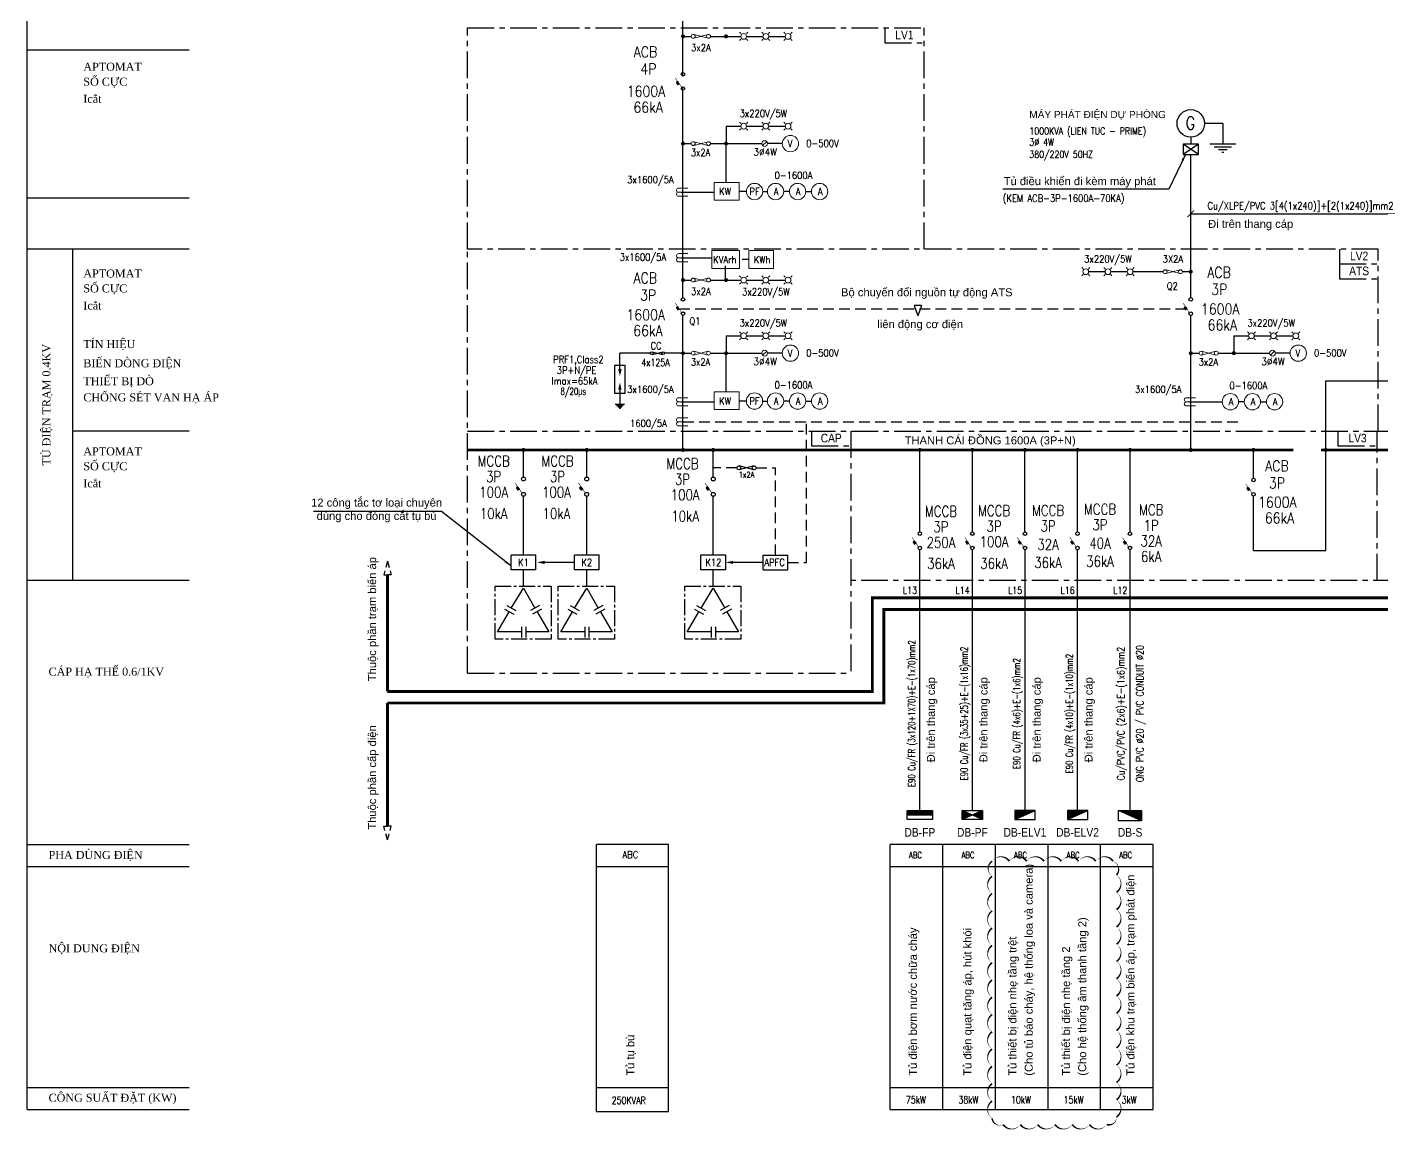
# Model space of a CAD drawing. Extents: x 277663 to 646367, y 171999 to 364848.
# Drawn here: x 436417 to 487217, y 298420 to 339773 of the extents above; entities that cross this region are included whole.
import ezdxf
from ezdxf.enums import TextEntityAlignment as Align

# ---------------------------------------------------------------- set-up
doc = ezdxf.new("R2010")
doc.units = 0
doc.header["$LTSCALE"] = 800
doc.header["$MEASUREMENT"] = 0
for name, pattern in [('CENTER', [2, 1.25, -0.25, 0.25, -0.25]), ('CENTER2', [1.125, 0.75, -0.125, 0.125, -0.125]), ('DASHED', [0.75, 0.5, -0.25]), ('DASHED2', [0.375, 0.25, -0.125]), ('HIDDEN', [2.3, 1.5, -0.8])]:
    doc.linetypes.add(name, pattern=pattern)
doc.layers.get('Defpoints').update_dxf_attribs({"color": 1})
for name, color, linetype, lineweight in [('0-----Control', 3, 'Continuous', 18), ('0----day', 4, 'Continuous', 25), ('0---TBD', 2, 'Continuous', 30), ('Escutcheondoor', 2, 'CENTER', 15)]:
    doc.layers.add(name, color=color, linetype=linetype, lineweight=lineweight)
for name, color, linetype in [('0-----Dia-Line', 4, 'Continuous'), ('0-----Dia-Text', 3, 'Continuous'), ('0-----E-equip', 2, 'Continuous'), ('0-----E-LINE', 4, 'Continuous'), ('0-----E-text', 3, 'Continuous'), ('0-----Textdien', 3, 'Continuous'), ('E-DB', 2, 'Continuous'), ('NETTHAY', 7, 'Continuous'), ('TBD', 2, 'Continuous')]:
    doc.layers.add(name, color=color, linetype=linetype)
doc.styles.add('ROMANC1', font='ROMANC1.shx')
doc.styles.add('ROMANS1', font='ROMANS1.shx', dxfattribs={"width": 0.7})
doc.styles.get("Standard").update_dxf_attribs({"font": 'arial_0.ttf'})
doc.styles.add('TEXT1', font='VHARIAL.TTF', dxfattribs={"width": 0.85, "height": 200})
doc.styles.add('VNARIAL', font='VHTIME.TTF')
doc.styles.add('VNROMANS', font='vncc-sim.shx', dxfattribs={"width": 0.6, "bigfont": 'vns.shx'})
doc.dimstyles.new('D2', dxfattribs={"dimtxt": 250, "dimasz": 120, "dimexe": 100, "dimexo": 0, "dimgap": 100, "dimtad": 1, "dimdec": 0, "dimzin": 0, "dimdsep": 46, "dimtxsty": 'VNROMANS', "dimsah": 1, "dimcen": 0.09, "dimdle": 180, "dimclrd": 1, "dimclre": 1, "dimclrt": 7, "dimadec": 0, "dimazin": 0, "dimtfac": 1, "dimtdec": 0, "dimtix": 1, "dimtmove": 2, "dimatfit": 3, "dimfxl": 1, "dimtolj": 1, "dimtzin": 0, "dimarcsym": 0})

# ---------------------------------------------------------------- blocks, each defined once
blk = doc.blocks.new('*X3')
at = {"color": 0}
for p, q in [((153.2, 352.1), (154.9, 353.8)), ((153.3, 352), (155, 353.7)), ((153.4, 351.9), (155.1, 353.6)), ((153.5, 351.8), (155.2, 353.6)), ((153.6, 352.6), (154.8, 353.9)), ((153.6, 351.8), (155.3, 353.5)), ((153.7, 351.7), (155.4, 353.4)), ((153.8, 351.6), (155.6, 353.4)), ((153.9, 351.6), (155.7, 353.3)), ((154, 353.2), (154.7, 353.9)), ((154, 351.5), (155.8, 353.2)), ((154.1, 351.4), (155.8, 353.1)), ((154.2, 351.3), (155.5, 352.6)), ((154.3, 353.7), (154.6, 354)), ((154.3, 351.3), (155.1, 352)), ((154.4, 351.2), (154.8, 351.5))]:
    blk.add_line(p, q, dxfattribs=at)
blk = doc.blocks.new('N')
at = {"layer": '0---TBD'}
for p, q in [((413, -290), (468, -370)), ((468, -370), (589, -288)), ((531, -211), (586, -291))]:
    blk.add_line(p, q, dxfattribs=at)
at = {"layer": '0---TBD', "const_width": 29.4}
blk.add_lwpolyline([(210, -430), (743, -72)], dxfattribs=at)
at = {"layer": '0---TBD'}
for centre in [(0, 0), (800, 0)]:
    blk.add_circle(centre, 100, dxfattribs=at)
at = {"layer": '0---TBD', "xscale": 58.7430489610308, "yscale": 58.7430489610308, "zscale": 58.7430489610308, "rotation": 337.8096984042047}
blk.add_blockref('*X3', (-15728, -16042), dxfattribs=at)
blk = doc.blocks.new('W')
for p, q in [((-8.75, 0.97), (-1.25, -0.97)), ((-8.75, -0.97), (-1.25, 0.97))]:
    blk.add_line(p, q)
for centre in [(-9, 0), (-1, 0)]:
    blk.add_circle(centre, 1)
blk = doc.blocks.new('26')
at = {"layer": '0----day'}
blk.add_lwpolyline([(233, 0, 0, 100, 0), (0, 0, 100, 100, 0)], format="xyseb", dxfattribs=at)
blk = doc.blocks.new('di21')
at = {"layer": 'TBD'}
for p, q in [((-281, 73), (281, -73)), ((-281, -73), (281, 73))]:
    blk.add_line(p, q, dxfattribs=at)
for centre in [(-300, 0), (300, 0)]:
    blk.add_circle(centre, 75, dxfattribs=at)
blk = doc.blocks.new('DI28')
at = {"layer": 'TBD'}
for p, q in [((0, 0), (0, -575)), ((-176.875, -650), (176.875, -650)), ((-103.75, -725), (103.75, -725)), ((-30.625, -800), (30.625, -800))]:
    blk.add_line(p, q, dxfattribs=at)
at = {"layer": 'TBD', "color": 4}
blk.add_line((-250, -575), (250, -575), dxfattribs=at)
blk = doc.blocks.new('*X7')
at = {"color": 0}
for p, q in [((30675, 38842), (30681, 38848)), ((30675, 38816), (30699, 38840)), ((30675, 38789), (30717, 38831)), ((30675, 38763), (30736, 38823)), ((30675, 38736), (30754, 38815)), ((30675, 38710), (30773, 38807)), ((30675, 38683), (30791, 38799)), ((30675, 38656), (30810, 38791)), ((30675, 38630), (30828, 38783)), ((30675, 38603), (30847, 38775)), ((30675, 38577), (30865, 38767)), ((30675, 38550), (30883, 38759)), ((30675, 38524), (30902, 38751)), ((30678, 38500), (30920, 38743)), ((30704, 38500), (30939, 38735)), ((30731, 38500), (30957, 38727)), ((30757, 38500), (30976, 38718)), ((30784, 38500), (30994, 38710)), ((30810, 38500), (31013, 38702)), ((30837, 38500), (31031, 38694)), ((30863, 38500), (31049, 38686)), ((30890, 38500), (31068, 38678)), ((30916, 38500), (31086, 38670)), ((30943, 38500), (31105, 38662)), ((30969, 38500), (31123, 38654)), ((30996, 38500), (31142, 38646)), ((31022, 38500), (31160, 38638)), ((31049, 38500), (31179, 38630)), ((31075, 38500), (31197, 38622)), ((31102, 38500), (31215, 38614)), ((31128, 38500), (31234, 38605)), ((31155, 38500), (31252, 38597)), ((31181, 38500), (31271, 38589)), ((31208, 38500), (31289, 38581)), ((31234, 38500), (31308, 38573)), ((31261, 38500), (31326, 38565)), ((31288, 38500), (31345, 38557)), ((31314, 38500), (31363, 38549)), ((31341, 38500), (31381, 38541)), ((31367, 38500), (31400, 38533)), ((31394, 38500), (31418, 38525)), ((31420, 38500), (31437, 38517)), ((31447, 38500), (31455, 38509)), ((31473, 38500), (31474, 38501))]:
    blk.add_line(p, q, dxfattribs=at)
blk = doc.blocks.new('p2')
at = {"layer": 'TBD'}
for p, q in [((-400, 350), (400, 350)), ((-400, 350), (400, 0)), ((-400, 0), (-400, 350)), ((400, 0), (-400, 0)), ((400, 350), (400, 0))]:
    blk.add_line(p, q, dxfattribs=at)
blk.add_blockref('*X7', (-31075, -38500), dxfattribs=at)
blk = doc.blocks.new('p1')
at = {"layer": 'TBD'}
h = blk.add_hatch(dxfattribs=at)
h.set_pattern_fill('ANSI31', color=256, scale=150, style=0)
h.set_pattern_definition([(45, (-33575, -55100), (-13.258252, 13.258252), [])])
h.paths.add_polyline_path([(500, 0), (500, 175), (-500, 175), (-500, 0)])
for p, q in [((-500, 350), (500, 350)), ((-500, 0), (-500, 350)), ((-500, 175), (500, 175)), ((500, 0), (-500, 0)), ((500, 350), (500, 0))]:
    blk.add_line(p, q, dxfattribs=at)
blk = doc.blocks.new('*X10')
at = {"color": 0}
for p, q in [((32025, 38840), (32032, 38847)), ((32025, 38813), (32051, 38839)), ((32025, 38787), (32069, 38831)), ((32025, 38760), (32087, 38823)), ((32025, 38734), (32106, 38815)), ((32025, 38707), (32124, 38807)), ((32025, 38681), (32143, 38798)), ((32025, 38654), (32161, 38790)), ((32025, 38628), (32180, 38782)), ((32025, 38601), (32198, 38774)), ((32025, 38575), (32217, 38766)), ((32025, 38548), (32235, 38758)), ((32025, 38522), (32253, 38750)), ((32034, 38504), (32272, 38742)), ((32081, 38524), (32290, 38734)), ((32128, 38545), (32309, 38726)), ((32175, 38566), (32327, 38718)), ((32222, 38586), (32346, 38710)), ((32270, 38607), (32364, 38702)), ((32317, 38628), (32383, 38694)), ((32364, 38648), (32401, 38685)), ((32411, 38669), (32420, 38677)), ((32438, 38669), (32458, 38689)), ((32456, 38661), (32505, 38710)), ((32475, 38653), (32552, 38731)), ((32493, 38645), (32600, 38751)), ((32512, 38637), (32647, 38772)), ((32530, 38629), (32694, 38793)), ((32549, 38621), (32741, 38813)), ((32567, 38613), (32788, 38834)), ((32586, 38605), (32825, 38844)), ((32604, 38597), (32825, 38818)), ((32622, 38589), (32825, 38791)), ((32641, 38581), (32825, 38765)), ((32659, 38572), (32825, 38738)), ((32678, 38564), (32825, 38712)), ((32696, 38556), (32825, 38685)), ((32715, 38548), (32825, 38659)), ((32733, 38540), (32825, 38632)), ((32752, 38532), (32825, 38606)), ((32770, 38524), (32825, 38579)), ((32788, 38516), (32825, 38553)), ((32807, 38508), (32825, 38526))]:
    blk.add_line(p, q, dxfattribs=at)
blk = doc.blocks.new('p3')
at = {"layer": 'TBD'}
for p, q in [((-400, 175), (400, 175)), ((-400, 175), (400, -175)), ((-400, -175), (400, 175)), ((-400, -175), (-400, 175)), ((400, 175), (400, -175)), ((400, -175), (-400, -175))]:
    blk.add_line(p, q, dxfattribs=at)
blk.add_blockref('*X10', (-32425, -38675), dxfattribs=at)

msp = doc.modelspace()

# ---------------------------------------------------------------- linework, layer by layer
at = {"color": 7, "linetype": 'CENTER'}
for p, q in [((452934, 339744), (470051, 339744)), ((452934, 331452), (452934, 339744)), ((470051, 331452), (470051, 339744)), ((487079, 331452), (452934, 331452)), ((452934, 315548), (452934, 331452)), ((487079, 324625), (487079, 331452)), ((452934, 324625), (511888, 324625)), ((467305, 324625), (467305, 315548)), ((487040, 319023), (487040, 324625)), ((511888, 319023), (467305, 319023)), ((452934, 315548), (467275, 315548))]:
    msp.add_line(p, q, dxfattribs=at)
at = {"color": 7, "linetype": 'DASHED2', "ltscale": 2}
for p, q in [((460866, 329212), (469722, 329212)), ((468074, 329212), (479846, 329212)), ((461011, 324968), (481985, 324968)), ((465646, 319700), (465646, 324968)), ((463032, 323246), (462152, 323246)), ((463751, 323246), (464479, 323246)), ((464479, 319973), (464479, 323246)), ((464946, 319700), (465646, 319700))]:
    msp.add_line(p, q, dxfattribs=at)
at = {"color": 7, "linetype": 'HIDDEN', "ltscale": 0.2}
for p, q in [((449931, 319741), (449791, 319229)), ((449931, 319741), (450071, 319229)), ((449791, 319229), (449931, 319229)), ((450071, 319229), (449931, 319229)), ((449931, 309295), (449791, 309808)), ((449791, 309808), (449931, 309808)), ((449931, 309295), (450071, 309808)), ((450071, 309808), (449931, 309808))]:
    msp.add_line(p, q, dxfattribs=at)
at = {"color": 7}
for p, q in [((460468, 309125), (457768, 309125)), ((457768, 299111), (457768, 309125)), ((460468, 299111), (460468, 309125)), ((478639, 309125), (468785, 309125)), ((457768, 308298), (460468, 308298)), ((468785, 308298), (478639, 308298)), ((457768, 300015), (460468, 300015)), ((468785, 300015), (478639, 300015)), ((457768, 299111), (460468, 299111)), ((468785, 299188), (478639, 299188))]:
    msp.add_line(p, q, dxfattribs=at)
at = {"color": 7, "linetype": 'CENTER'}
for points in [[(468578, 339744), (468578, 339185), (470051, 339185)], [(485627, 331452), (485627, 330893), (487079, 330893)], [(485627, 330893), (485627, 330335), (487100, 330335)], [(465833, 324625), (465833, 324066), (467305, 324066)], [(485568, 324625), (485568, 324066), (487040, 324066)]]:
    msp.add_lwpolyline(points, dxfattribs=at)
at = {"color": 7}
for points in [[(442496, 338912), (436417, 338912)], [(442496, 333353), (436417, 333353)], [(442496, 331452), (436417, 331452)], [(468785, 299188), (468785, 309125)], [(470756, 299188), (470756, 309125)], [(472727, 299188), (472727, 309125)], [(474698, 299188), (474698, 309125)], [(476668, 299188), (476668, 309125)], [(478639, 299188), (478639, 309125)]]:
    msp.add_lwpolyline(points, dxfattribs=at)
msp.add_lwpolyline([(458444, 326046), (458845, 326046), (458845, 327079), (458444, 327079)], close=True, dxfattribs=at)
for points in [[(458645, 326685, 0, 128, 0), (458645, 326947, 128, 128, 0)], [(458645, 326439, 0, 128, 0), (458645, 326178, 128, 128, 0)]]:
    msp.add_lwpolyline(points, format="xyseb", dxfattribs=at)
at = {"color": 7, "linetype": 'HIDDEN', "ltscale": 0.5, "const_width": 108}
for points in [[(449931, 314860), (449931, 319229)], [(449931, 314860), (468108, 314860), (468108, 318368), (513344, 318368)], [(449931, 314428), (468540, 314428), (468540, 317936), (513344, 317936)], [(449931, 314428), (449931, 309808)]]:
    msp.add_lwpolyline(points, dxfattribs=at)
at = {"color": 7, "linetype": 'CENTER2'}
for points in [[(453963, 318814), (456066, 318814), (456066, 316820), (453963, 316820)], [(456335, 318814), (458438, 318814), (458438, 316820), (456335, 316820)], [(461079, 318814), (463182, 318814), (463182, 316820), (461079, 316820)]]:
    msp.add_lwpolyline(points, close=True, dxfattribs=at)
at = {"layer": '0-----Control', "color": 7}
for p, q in [((463133, 339578), (463184, 339528)), ((463438, 339578), (463388, 339528)), ((463965, 339578), (464016, 339528)), ((464270, 339578), (464219, 339528)), ((464797, 339578), (464847, 339528)), ((465102, 339578), (465051, 339528)), ((463184, 339324), (463133, 339273)), ((463388, 339324), (463438, 339273)), ((464016, 339324), (463965, 339273)), ((464219, 339324), (464270, 339273)), ((464847, 339324), (464797, 339273)), ((465051, 339324), (465102, 339273)), ((463133, 336211), (463184, 336160)), ((463184, 335956), (463133, 335906)), ((463438, 336211), (463387, 336160)), ((463387, 335956), (463438, 335906)), ((463965, 336211), (464016, 336160)), ((464016, 335956), (463965, 335906)), ((464270, 336211), (464219, 336160)), ((464219, 335956), (464270, 335906)), ((464796, 336211), (464847, 336160)), ((464847, 335956), (464796, 335906)), ((465101, 336211), (465051, 336160)), ((465051, 335956), (465101, 335906)), ((464150, 335481), (463997, 335329)), ((460831, 333584), (461191, 333584)), ((461191, 333736), (460851, 333736)), ((461191, 333431), (460851, 333431)), ((461190, 331278), (460850, 331278)), ((460831, 331126), (461190, 331126)), ((461190, 330973), (460850, 330973)), ((475960, 330754), (476011, 330703)), ((476265, 330754), (476214, 330703)), ((476791, 330754), (476842, 330703)), ((477096, 330754), (477046, 330703)), ((477623, 330754), (477674, 330703)), ((477928, 330754), (477877, 330703)), ((463133, 330440), (463184, 330390)), ((463438, 330440), (463387, 330390)), ((463965, 330440), (464016, 330390)), ((464270, 330440), (464219, 330390)), ((464796, 330440), (464847, 330390)), ((465101, 330440), (465050, 330390)), ((476011, 330500), (475960, 330449)), ((476214, 330500), (476265, 330449)), ((476842, 330500), (476791, 330449)), ((477046, 330500), (477096, 330449)), ((477674, 330500), (477623, 330449)), ((477877, 330500), (477928, 330449)), ((463184, 330186), (463133, 330135)), ((463387, 330186), (463438, 330135)), ((464016, 330186), (463965, 330135)), ((464219, 330186), (464270, 330135)), ((464847, 330186), (464796, 330135)), ((465050, 330186), (465101, 330135)), ((463133, 328352), (463184, 328301)), ((463438, 328352), (463387, 328301)), ((463964, 328352), (464015, 328301)), ((464269, 328352), (464219, 328301)), ((464796, 328352), (464847, 328301)), ((465101, 328352), (465050, 328301)), ((482173, 328352), (482224, 328301)), ((482478, 328352), (482427, 328301)), ((483004, 328352), (483055, 328301)), ((483309, 328352), (483258, 328301)), ((483836, 328352), (483887, 328301)), ((484141, 328352), (484090, 328301)), ((463184, 328097), (463133, 328047)), ((463387, 328097), (463438, 328047)), ((464015, 328097), (463964, 328047)), ((464219, 328097), (464269, 328047)), ((464847, 328097), (464796, 328047)), ((465050, 328097), (465101, 328047)), ((482224, 328097), (482173, 328047)), ((482427, 328097), (482478, 328047)), ((483055, 328097), (483004, 328047)), ((483258, 328097), (483309, 328047)), ((483887, 328097), (483836, 328047)), ((484090, 328097), (484141, 328047)), ((464149, 327622), (463997, 327470)), ((483189, 327622), (483036, 327470)), ((460831, 325725), (461190, 325725)), ((461190, 325877), (460850, 325877)), ((479870, 325725), (480230, 325725)), ((480230, 325877), (479890, 325877)), ((461190, 325573), (460850, 325573)), ((461190, 325120), (460850, 325120)), ((480230, 325573), (479890, 325573)), ((460831, 324968), (461190, 324968)), ((461190, 324816), (460850, 324816))]:
    msp.add_line(p, q, dxfattribs=at)
at = {"layer": '0-----Control', "color": 7, "linetype": 'Continuous', "const_width": 35.9}
for points in [[(460993, 335405, 1), (461029, 335405, 1)], [(460993, 327546, 1), (461028, 327546, 1)]]:
    msp.add_lwpolyline(points, format="xyb", close=True, dxfattribs=at)
at = {"layer": '0-----Control', "color": 7}
for points in [[(462184, 333952), (462184, 333289), (463115, 333289), (463115, 333952)], [(463128, 331390), (463128, 330727), (462091, 330727), (462091, 331390)], [(464404, 331390), (464404, 330727), (463474, 330727), (463474, 331390)], [(462184, 326093), (462184, 325430), (463114, 325430), (463114, 326093)]]:
    msp.add_lwpolyline(points, close=True, dxfattribs=at)
for centre, radius in [((463286, 339426), 108), ((464117, 339426), 108), ((464949, 339426), 108), ((463286, 336058), 108), ((464117, 336058), 108), ((464949, 336058), 108), ((464073, 335405), 108), ((465041, 335405), 306), ((463693, 333608), 306), ((464481, 333608), 306), ((465308, 333608), 306), ((466135, 333608), 306), ((476112, 330601), 108), ((476944, 330601), 108), ((477776, 330601), 108), ((463286, 330288), 108), ((464117, 330288), 108), ((464949, 330288), 108), ((463285, 328199), 108), ((464117, 328199), 108), ((464948, 328199), 108), ((482325, 328199), 108), ((483157, 328199), 108), ((483988, 328199), 108), ((465041, 327546), 306), ((484081, 327546), 306), ((464073, 327546), 108), ((483113, 327546), 108), ((463692, 325749), 306), ((464480, 325749), 306), ((465307, 325749), 306), ((466134, 325749), 306), ((481537, 325725), 306), ((482364, 325725), 306), ((483191, 325725), 306)]:
    msp.add_circle(centre, radius, dxfattribs=at)
for centre, radius, start, end in [((460845, 333659), 76.7, 85.3461, 259.7663), ((460845, 333508), 76.9, 100.3628, 274.4864), ((460844, 331201), 76.7, 85.3461, 259.7663), ((460844, 331050), 76.9, 100.3628, 274.4864), ((460844, 325800), 76.7, 85.3461, 259.7663), ((460844, 325649), 76.9, 100.3628, 274.4864), ((479884, 325800), 76.7, 85.3461, 259.7663), ((479884, 325649), 76.9, 100.3628, 274.4864), ((460844, 325044), 76.7, 85.3461, 259.7663), ((460844, 324892), 76.9, 100.3628, 274.4864)]:
    msp.add_arc(centre, radius, start, end, dxfattribs=at)
at = {"layer": '0-----Dia-Line', "color": 7}
for p, q in [((461011, 337939), (461011, 341598)), ((461011, 329630), (461011, 337537)), ((480050, 329630), (480050, 334999)), ((461011, 323917), (461011, 328961)), ((480050, 323917), (480050, 328961)), ((469891, 320844), (469891, 323917)), ((471862, 320844), (471862, 323917)), ((473833, 320844), (473833, 323917)), ((475804, 320844), (475804, 323917)), ((477774, 320844), (477774, 323917)), ((482402, 322855), (482402, 323917)), ((485111, 320148), (485111, 323917)), ((482402, 320148), (482402, 322186)), ((469893, 319023), (469893, 320174)), ((471864, 319023), (471864, 320174)), ((473835, 319023), (473835, 320174)), ((475805, 319023), (475805, 320174)), ((477776, 319023), (477776, 320174)), ((482402, 320148), (485111, 320148)), ((469893, 310393), (469893, 319023)), ((471864, 310393), (471864, 319023)), ((473835, 310393), (473835, 319023)), ((475805, 310393), (475805, 319023)), ((477776, 310393), (477776, 319023))]:
    msp.add_line(p, q, dxfattribs=at)
at = {"layer": '0-----Dia-Line', "color": 7, "linetype": 'HIDDEN', "ltscale": 5}
for p, q in [((460974, 339426), (461323, 339426)), ((462042, 339426), (463178, 339426)), ((463394, 339426), (464010, 339426)), ((464225, 339426), (464841, 339426)), ((462626, 336058), (463178, 336058)), ((462626, 336058), (462626, 335405)), ((463394, 336058), (464010, 336058)), ((464225, 336058), (464841, 336058)), ((460974, 335405), (461323, 335405)), ((462042, 335405), (463965, 335405)), ((462626, 333952), (462626, 335405)), ((464735, 335405), (464181, 335405)), ((460944, 333584), (462191, 333584)), ((463386, 333608), (463115, 333608)), ((463999, 333608), (464175, 333608)), ((465002, 333608), (464787, 333608)), ((465614, 333608), (465829, 333608)), ((460974, 330288), (461323, 330288)), ((462042, 330288), (463178, 330288)), ((463394, 330288), (464009, 330288)), ((464225, 330288), (464841, 330288)), ((476836, 330601), (476220, 330601)), ((477668, 330601), (477052, 330601)), ((479020, 330601), (477883, 330601)), ((480088, 330601), (479738, 330601)), ((462626, 328199), (463177, 328199)), ((462626, 328199), (462626, 327546)), ((463393, 328199), (464009, 328199)), ((464225, 328199), (464841, 328199)), ((481665, 328199), (482217, 328199)), ((481665, 328199), (481665, 327546)), ((482433, 328199), (483049, 328199)), ((483265, 328199), (483880, 328199)), ((459784, 327546), (458645, 327546)), ((458645, 326947), (458645, 327546)), ((461011, 327546), (460323, 327546)), ((460973, 327546), (461322, 327546)), ((462041, 327546), (463965, 327546)), ((462626, 326093), (462626, 327546)), ((464735, 327546), (464181, 327546)), ((480013, 327546), (480362, 327546)), ((481081, 327546), (483005, 327546)), ((483775, 327546), (483221, 327546)), ((460944, 325725), (462191, 325725)), ((463386, 325749), (463114, 325749)), ((463998, 325749), (464174, 325749)), ((465001, 325749), (464786, 325749)), ((465613, 325749), (465828, 325749)), ((479984, 325725), (481230, 325725)), ((482057, 325725), (481843, 325725)), ((482670, 325725), (482884, 325725)), ((456937, 319700), (455818, 319700)), ((464011, 319700), (462892, 319700))]:
    msp.add_line(p, q, dxfattribs=at)
at = {"layer": '0-----Dia-Line', "color": 7, "const_width": 74.4}
for points in [[(460974, 339426, -1), (461048, 339426, -1)], [(462589, 339426, -1), (462663, 339426, -1)], [(460974, 335405, -1), (461048, 335405, -1)], [(462589, 335405, -1), (462663, 335405, -1)], [(460974, 330288, -1), (461048, 330288, -1)], [(462588, 330288, -1), (462663, 330288, -1)], [(480088, 330601, 1), (480013, 330601, 1)], [(460973, 327546, -1), (461048, 327546, -1)], [(462588, 327546, -1), (462663, 327546, -1)], [(480013, 327546, -1), (480088, 327546, -1)], [(481628, 327546, -1), (481703, 327546, -1)]]:
    msp.add_lwpolyline(points, format="xyb", close=True, dxfattribs=at)
at = {"layer": '0-----Dia-Line', "color": 7}
msp.add_lwpolyline([(485113, 323917), (485113, 326510), (516580, 326504), (516580, 318785), (519970, 318785)], dxfattribs=at)
at = {"layer": '0-----Dia-Line', "color": 7, "const_width": 108}
for points in [[(483891, 323917), (452934, 323917)], [(510690, 323917), (484937, 323917)]]:
    msp.add_lwpolyline(points, dxfattribs=at)
at = {"layer": '0-----E-equip', "color": 7}
for p, q in [((480761, 335391), (481743, 335391)), ((480925, 335288), (481580, 335288)), ((481089, 335185), (481416, 335185)), ((481220, 335082), (481285, 335082)), ((469954, 329336), (469678, 329336)), ((469678, 329336), (469816, 328947)), ((469954, 329336), (469816, 328947)), ((455499, 319973), (454565, 319973)), ((454565, 319427), (454565, 319973)), ((455499, 319427), (455499, 319973)), ((457871, 319973), (456937, 319973)), ((456937, 319427), (456937, 319973)), ((457871, 319427), (457871, 319973)), ((462615, 319973), (461681, 319973)), ((461681, 319427), (461681, 319973)), ((462615, 319427), (462615, 319973)), ((464011, 319973), (464946, 319973)), ((464011, 319427), (464011, 319973)), ((464946, 319427), (464946, 319973)), ((455499, 319427), (454565, 319427)), ((457871, 319427), (456937, 319427)), ((462615, 319427), (461681, 319427)), ((464011, 319427), (464946, 319427)), ((454404, 318087), (454742, 317892)), ((455629, 318087), (455291, 317892)), ((456776, 318087), (457114, 317892)), ((458001, 318087), (457663, 317892)), ((461520, 318087), (461858, 317892)), ((462745, 318087), (462407, 317892)), ((454323, 317948), (454662, 317753)), ((455710, 317948), (455372, 317753)), ((456695, 317948), (457033, 317753)), ((458082, 317948), (457744, 317753)), ((461439, 317948), (461777, 317753)), ((462825, 317948), (462487, 317753)), ((454953, 317279), (454953, 316888)), ((455114, 317279), (455114, 316888)), ((457325, 317279), (457325, 316888)), ((457486, 317279), (457486, 316888)), ((462069, 317279), (462069, 316888)), ((462230, 317279), (462230, 316888))]:
    msp.add_line(p, q, dxfattribs=at)
for points in [[(454574, 317989), (455029, 318734), (455460, 317989)], [(456946, 317989), (457401, 318734), (457831, 317989)], [(461689, 317989), (462145, 318734), (462575, 317989)], [(454953, 317091), (454055, 317091), (454493, 317850)], [(455540, 317850), (455978, 317091), (455114, 317091)], [(457325, 317091), (456427, 317091), (456865, 317850)], [(457912, 317850), (458350, 317091), (457486, 317091)], [(462069, 317091), (461171, 317091), (461609, 317850)], [(462656, 317850), (463094, 317091), (462230, 317091)]]:
    msp.add_lwpolyline(points, dxfattribs=at)
msp.add_circle((480050, 336162), 516, dxfattribs=at)
at = {"layer": '0-----E-LINE', "color": 7}
for p, q in [((481252, 336162), (480567, 336162)), ((481252, 336162), (481252, 335391)), ((480050, 335645), (480050, 335377)), ((458645, 326178), (458645, 326046)), ((455028, 322900), (455028, 323917)), ((457400, 322900), (457400, 323917)), ((462144, 322900), (462144, 323917)), ((455032, 319973), (455032, 322181)), ((457404, 319973), (457404, 322181)), ((462148, 319973), (462148, 322181)), ((455032, 318814), (455032, 319427)), ((457404, 318814), (457404, 319427)), ((462148, 318814), (462148, 319427))]:
    msp.add_line(p, q, dxfattribs=at)
at = {"layer": '0-----E-LINE', "color": 7, "linetype": 'Continuous'}
msp.add_line((458645, 326940), (458645, 327546), dxfattribs=at)
at = {"layer": '0-----E-LINE', "color": 7}
for points, const_width in [([(454992, 323917, -1), (455067, 323917, -1)], 74.4), ([(457364, 323917, -1), (457439, 323917, -1)], 74.4), ([(460973, 323917, -1), (461048, 323917, -1)], 74.4), ([(462108, 323917, -1), (462182, 323917, -1)], 74.4), ([(469855, 323917, -1), (469930, 323917, -1)], 74.4), ([(471826, 323917, -1), (471901, 323917, -1)], 74.4), ([(473797, 323917, -1), (473872, 323917, -1)], 74.4), ([(475768, 323917, -1), (475842, 323917, -1)], 74.4), ([(477741, 323917, -1), (477815, 323917, -1)], 74.4), ([(480013, 323917, -1), (480088, 323917, -1)], 74.4), ([(482366, 323917, -1), (482441, 323917, -1)], 74.4), ([(485075, 323917, -1), (485149, 323917, -1)], 74.4), ([(462124, 323247, 1), (462164, 323247, 1)], 39.9)]:
    msp.add_lwpolyline(points, format="xyb", close=True, dxfattribs=dict(at, const_width=const_width))
at = {"layer": '0-----Textdien', "color": 7}
for p, q in [((436417, 299188), (436417, 364848)), ((438114, 331452), (438114, 319023)), ((442496, 319023), (436417, 319023)), ((436417, 309125), (442496, 309125)), ((436417, 308298), (442496, 308298)), ((436417, 300015), (442496, 300015)), ((436417, 299188), (442496, 299188))]:
    msp.add_line(p, q, dxfattribs=at)
msp.add_lwpolyline([(442496, 324625), (438114, 324625)], dxfattribs=at)
at = {"layer": 'Defpoints', "color": 7}
msp.add_lwpolyline([(472601, 308495, 0, 64.8, -0.520567), (473249, 308495, 0, 64.8, -0.520567), (473897, 308495, 0, 64.8, -0.520567), (474545, 308495, 0, 64.8, -0.520567), (475193, 308495, 0, 64.8, -0.520567), (475841, 308495, 0, 64.8, -0.520567), (476489, 308495, 0, 64.8, -0.520567), (477137, 308495, 0, 64.8, -0.520567), (477266, 307976, 0, 64.8, -0.520567), (477266, 307328, 0, 64.8, -0.520567), (477266, 306680, 0, 64.8, -0.520567), (477266, 306032, 0, 64.8, -0.520567), (477266, 305384, 0, 64.8, -0.520567), (477266, 304736, 0, 64.8, -0.520567), (477266, 304088, 0, 64.8, -0.520567), (477266, 303440, 0, 64.8, -0.520567), (477266, 302792, 0, 64.8, -0.520567), (477266, 302144, 0, 64.8, -0.520567), (477266, 301496, 0, 64.8, -0.520567), (477266, 300848, 0, 64.8, -0.520567), (477266, 300200, 0, 64.8, -0.520567), (477266, 299552, 0, 64.8, -0.520567), (477266, 298904, 0, 64.8, -0.520567), (476902, 298621, 0, 64.8, -0.520567), (476254, 298621, 0, 64.8, -0.520567), (475606, 298621, 0, 64.8, -0.520567), (474958, 298621, 0, 64.8, -0.520567), (474310, 298621, 0, 64.8, -0.520567), (473662, 298621, 0, 64.8, -0.520567), (473014, 298621, 0, 64.8, -0.520567), (472601, 298856, 0, 64.8, -0.520567), (472601, 299504, 0, 64.8, -0.520567), (472601, 300152, 0, 64.8, -0.520567), (472601, 300800, 0, 64.8, -0.520567), (472601, 301448, 0, 64.8, -0.520567), (472601, 302096, 0, 64.8, -0.520567), (472601, 302744, 0, 64.8, -0.520567), (472601, 303392, 0, 64.8, -0.520567), (472601, 304040, 0, 64.8, -0.520567), (472601, 304688, 0, 64.8, -0.520567), (472601, 305336, 0, 64.8, -0.520567), (472601, 305984, 0, 64.8, -0.520567), (472601, 306632, 0, 64.8, -0.520567), (472601, 307280, 0, 64.8, -0.520567), (472601, 307928, 0, 64.8, -0.520567)], format="xyseb", close=True, dxfattribs=at)
at = {"layer": 'NETTHAY', "color": 7, "linetype": 'Continuous', "ltscale": 0.2}
for p, q in [((460944, 331126), (462091, 331126)), ((462610, 330288), (462610, 330817))]:
    msp.add_line(p, q, dxfattribs=at)
at = {"layer": 'NETTHAY', "color": 7, "linetype": 'HIDDEN', "ltscale": 0.2}
msp.add_line((463474, 331058), (463128, 331058), dxfattribs=at)
at = {"layer": 'TBD', "color": 7}
for p, q in [((480338, 335377), (479763, 334999)), ((480338, 335377), (479763, 335377)), ((480338, 334999), (479763, 335377)), ((479763, 335377), (479763, 334999)), ((480338, 334999), (480338, 335377)), ((479763, 334999), (480338, 334999))]:
    msp.add_line(p, q, dxfattribs=at)

# ---------------------------------------------------------------- block references
at = {"layer": '0-----Control', "color": 7, "yscale": 71.88851249992149, "zscale": 71.88851249999776, "rotation": 180}
for p, xscale in [((462042, 339426), -71.88851249939762), ((462042, 335405), -71.88851249939762), ((462042, 330288), -71.88851249939762), ((479020, 330601), 71.88851249939762), ((462041, 327546), -71.88851249939762), ((481081, 327546), -71.88851249939762)]:
    msp.add_blockref('W', p, dxfattribs=dict(at, xscale=xscale))
at = {"layer": '0-----Control', "color": 7, "linetype": 'HIDDEN', "ltscale": 5, "xscale": -1.190699999802746, "yscale": 1.19070000006468, "zscale": 1.190699999999999}
for p in [(455818, 319700), (462892, 319700)]:
    msp.add_blockref('26', p, dxfattribs=at)
at = {"layer": '0-----E-equip', "color": 7}
for name, p, xscale, yscale, zscale, rotation in [('N', (461011, 338006), 0.669437999924412, 0.669437999924412, 0.669438000002643, 270), ('N', (461011, 329563), 0.669437999924412, 0.669437999924412, 0.669438000002643, 270), ('N', (480050, 329563), 0.669437999924412, 0.669437999924412, 0.669438000002643, 270), ('W', (463032, 323246), 71.88851249939762, 71.88851249992149, 71.88851249999776, 180), ('N', (455030, 322828), 0.7188851249520667, 0.7188851249520667, 0.7188851250000873, 270), ('N', (457402, 322828), 0.7188851249520667, 0.7188851249520667, 0.7188851250000873, 270), ('N', (462146, 322828), 0.7188851249520667, 0.7188851249520667, 0.7188851250000873, 270), ('N', (482402, 322788), 0.669437999924412, 0.669437999924412, 0.669438000002643, 270), ('N', (469890, 320777), 0.669437999924412, 0.669437999924412, 0.669438000002643, 270), ('N', (471861, 320777), 0.669437999924412, 0.669437999924412, 0.669438000002643, 270), ('N', (473832, 320777), 0.669437999924412, 0.669437999924412, 0.669438000002643, 270), ('N', (475803, 320777), 0.669437999924412, 0.669437999924412, 0.669438000002643, 270), ('N', (477774, 320777), 0.669437999924412, 0.669437999924412, 0.669438000002643, 270), ('p1', (469893, 310393), 0.9503999990411103, 0.9503999999142252, 0.9504000000000001, 180), ('p2', (473834, 310393), -0.9504000000888482, 0.9504000000015367, 0.9504000000000001, 180), ('p2', (475805, 310393), -0.9504000000888482, 0.9504000000015367, 0.9504000000000001, 180), ('p2', (477776, 310393), 1.07999999995809, 1.080000000045402, 1.08, 180)]:
    msp.add_blockref(name, p, dxfattribs=dict(at, xscale=xscale, yscale=yscale, zscale=zscale, rotation=rotation))
for name, p, xscale, yscale, zscale in [('di21', (460053, 327546), 0.7185024000937119, 0.7185024000937119, 0.7185024), ('DI28', (458645, 326046), 0.7106641922146082, 0.7106641919526737, 0.710664192)]:
    msp.add_blockref(name, p, dxfattribs=dict(at, xscale=xscale, yscale=yscale, zscale=zscale))
at = {"layer": 'E-DB', "color": 7, "linetype": 'ByBlock', "xscale": 0.9504000000888482, "yscale": 0.9504000000015367, "zscale": 0.9504000000000001, "rotation": 180}
msp.add_blockref('p3', (471864, 310226), dxfattribs=at)

# ---------------------------------------------------------------- texts
at = {"color": 7, "char_height": 300, "attachment_point": 4}
for s, insert in [('{\\fTimes New Roman|b0|i0|c0|p18;\\C256;APTOMAT}', (438526, 338284)), ('{\\fTimes New Roman|b0|i0|c0|p18;\\C256;SỐ CỰC}', (438526, 337688)), ('{\\fTimes New Roman|b0|i0|c0|p18;\\C256;Icắt}', (438526, 337082)), ('{\\fTimes New Roman|b0|i0|c0|p18;\\C256;APTOMAT}', (438526, 330532)), ('{\\fTimes New Roman|b0|i0|c0|p18;\\C256;SỐ CỰC}', (438526, 329936)), ('{\\fTimes New Roman|b0|i0|c0|p18;\\C256;Icắt}', (438526, 329330)), ('{\\fTimes New Roman|b0|i0|c0|p18;\\C256;TÍN HIỆU}', (438526, 327848)), ('{\\fTimes New Roman|b0|i0|c0|p18;\\C256;BIẾN DÒNG ĐIỆN}', (438526, 327130)), ('{\\fTimes New Roman|b0|i0|c0|p18;\\C256;THIẾT BỊ DÒ}', (438526, 326457)), ('{\\fTimes New Roman|b0|i0|c0|p18;\\C256;CHỐNG SÉT VAN HẠ ÁP}', (438526, 325851)), ('{\\fTimes New Roman|b0|i0|c0|p18;\\C256;APTOMAT}', (438526, 323863)), ('{\\fTimes New Roman|b0|i0|c0|p18;\\C256;SỐ CỰC}', (438526, 323267)), ('{\\fTimes New Roman|b0|i0|c0|p18;\\C256;Icắt}', (438526, 322661)), ('{\\fTimes New Roman|b0|i0|c0|p18;\\C256;CÁP HẠ THẾ 0.6/1KV}', (437223, 315565)), ('{\\fTimes New Roman|b0|i0|c0|p18;\\C256;PHA DÙNG ĐIỆN}', (437223, 308690)), ('{\\fTimes New Roman|b0|i0|c0|p18;\\C256;NỘI DUNG ĐIỆN}', (437223, 305191)), ('{\\fTimes New Roman|b0|i0|c0|p18;\\C256;CÔNG SUẤT ĐẶT (KW)}', (437223, 299578))]:
    msp.add_mtext_dynamic_manual_height_columns(s, width=1976.26, gutter_width=1, heights=[0], dxfattribs=dict(at, insert=insert)).dxf.set("width", 7777.88)
at = {"color": 7, "insert": (437180, 323335), "char_height": 300, "attachment_point": 4, "rotation": 90}
msp.add_mtext_dynamic_manual_height_columns('{\\fTimes New Roman|b0|i0|c0|p18;\\C256;TỦ ĐIỆN TRẠM 0.4KV}', width=1976.26, gutter_width=1, heights=[0], dxfattribs=at).dxf.set("width", 7777.88)
at = {"layer": '0-----Dia-Text', "color": 7, "linetype": 'DASHED', "style": 'ROMANS1', "width": 0.8}
for s, p in [('1000KVA (LIEN TUC - PRIME)', (473997, 335741)), ('3%%C 4W', (473997, 335326)), ('380/220V 50HZ', (473997, 334867)), ('250KVAR', (458338, 299391))]:
    msp.add_text(s, height=270, dxfattribs=at).set_placement(p)
for s, p in [('MCCB', (453912, 323297)), ('MCCB', (456305, 323297)), ('MCCB', (460992, 323198)), ('3P', (453912, 322713)), ('3P', (456305, 322713)), ('3P', (460992, 322615)), ('100A', (453912, 322130)), ('100A', (456266, 322130)), ('100A', (461092, 322031)), ('10kA', (453912, 321328)), ('10kA', (456266, 321328)), ('10kA', (461092, 321229)), ('MCCB', (470684, 321411)), ('MCCB', (472676, 321437)), ('MCCB', (474701, 321445)), ('MCCB', (476647, 321492)), ('MCB', (478567, 321469)), ('3P', (470684, 320828)), ('3P', (472676, 320854)), ('3P', (474701, 320862)), ('3P', (476647, 320909)), ('1P', (478567, 320885)), ('250A', (470684, 320245)), ('100A', (472676, 320271)), ('32A', (474701, 320168)), ('40A', (476647, 320215)), ('32A', (478567, 320302)), ('6kA', (478567, 319719)), ('36kA', (470684, 319456)), ('36kA', (472676, 319460)), ('36kA', (474701, 319491)), ('36kA', (476647, 319537))]:
    msp.add_text(s, height=405, dxfattribs=at).set_placement(p, align=Align.CENTER)
for s, p in [('L13', (469785, 318517)), ('L14', (471756, 318517)), ('L15', (473727, 318517)), ('L16', (475698, 318517)), ('L12', (477668, 318517))]:
    msp.add_text(s, height=270, dxfattribs=at).set_placement(p, align=Align.RIGHT)
at = {"layer": '0-----Dia-Text', "color": 7, "style": 'ROMANS1'}
for s, width, p in [('E90 Cu/FR (3x120+1X70)+E-(1x70)mm2', 0.7, (469718, 314029, -48234)), ('E90 Cu/FR (3x35+25)+E-(1x16)mm2', 0.7, (471689, 314029, -48234)), ('Cu/PVC/PVC (2x6)+E-(1x6)mm2', 0.8, (477562, 314029, -48234)), ('ONG PVC %%C20 / PVC CONDUIT %%C20', 0.8, (478275, 314029, -48234)), ('E90 Cu/FR (4x6)+E-(1x6)mm2', 0.7, (473659, 314029, -48234)), ('E90 Cu/FR (4x10)+E-(1x10)mm2', 0.7, (475630, 314029, -48234))]:
    msp.add_text(s, height=270, rotation=90, dxfattribs=dict(at, width=width)).set_placement(p, align=Align.CENTER)
at = {"layer": '0-----Dia-Text', "color": 7, "style": 'ROMANS1', "width": 0.8}
for p in [(469481, 308606), (471452, 308606), (473423, 308606), (475394, 308606), (477364, 308606)]:
    msp.add_text('ABC', height=237.6, dxfattribs=at).set_placement(p)
at = {"layer": '0-----Dia-Text', "color": 7, "linetype": 'DASHED', "style": 'ROMANS1', "width": 0.8}
for s, p in [('75kW', (469742, 299548)), ('38kW', (471713, 299548)), ('10kW', (473684, 299548)), ('15kW', (475655, 299548)), ('3kW', (477740, 299548))]:
    msp.add_text(s, height=270, dxfattribs=at).set_placement(p, align=Align.MIDDLE_CENTER)
at = {"layer": '0-----E-equip', "color": 7, "style": 'ROMANC1', "width": 0.85}
msp.add_text('G', height=475, dxfattribs=at).set_placement((480038, 336173, 25466), align=Align.MIDDLE)
at = {"layer": '0-----E-text', "color": 7}
for s, height, style, width, p in [('LV1', 324, 'TEXT1', 0.85, (469314, 339320)), ('3x2A', 270, 'ROMANS1', 0.85, (461682, 338865)), ('3x2A', 270, 'ROMANS1', 0.833919, (461669, 334937)), ('3x220V/5W', 270, 'ROMANS1', 0.85, (476944, 330942)), ('3X2A', 270, 'ROMANS1', 0.85, (479379, 330942)), ('LV2', 324, 'TEXT1', 0.85, (486363, 331028)), ('ats', 324, 'TEXT1', 0.85, (486363, 330469)), ('3x2A', 270, 'ROMANS1', 0.85, (461682, 329727)), ('3x220V/5W', 270, 'ROMANS1', 0.85, (464117, 329711)), ('3x2A', 270, 'ROMANS1', 0.833919, (461669, 327078)), ('3x2A', 270, 'ROMANS1', 0.833919, (480709, 327078)), ('CAP', 324, 'TEXT1', 0.85, (466569, 324200)), ('LV3', 324, 'TEXT1', 0.85, (486304, 324200)), ('1x2A', 216, 'ROMANS1', 0.8, (463394, 322883)), ('ACB', 405, 'ROMANS1', 0.85, (483283, 323116)), ('3P', 405, 'ROMANS1', 0.85, (483283, 322476)), ('K1', 270, 'ROMANS1', 0.85, (455032, 319565)), ('K2', 270, 'ROMANS1', 0.85, (457404, 319565)), ('K12', 270, 'ROMANS1', 0.85, (462148, 319565)), ('DB-FP', 324, 'TEXT1', 0.85, (469891, 309415)), ('DB-pf', 324, 'TEXT1', 0.85, (471862, 309415)), ('DB-elv1', 324, 'TEXT1', 0.85, (473833, 309415)), ('DB-elv2', 324, 'TEXT1', 0.85, (475804, 309415)), ('db-S', 324, 'TEXT1', 0.85, (477776, 309415))]:
    msp.add_text(s, height=height, dxfattribs=dict(at, style=style, width=width)).set_placement(p, align=Align.CENTER)
at = {"layer": '0-----E-text', "color": 7, "style": 'ROMANS1'}
for s, height, width, p in [('ACB', 405, 0.85, (459163, 338641)), ('4P', 405, 0.85, (459413, 338001)), ('1600A', 405, 0.85, (458901, 337162)), ('66kA', 405, 0.85, (459151, 336566)), ('3x220V/5W', 270, 0.85, (463134, 336399)), ('0-500V', 270, 0.85, (465632, 335276)), ('0-1600A', 270, 0.85, (464446, 334079)), ('3x1600/5A', 270, 0.85, (458920, 333916)), ('KW', 270, 0.85, (462367, 333478)), ('(KEM ACB-3P-1600A-70KA)', 270, 0.85, (473001, 333220)), ('Cu/XLPE/PVC 3[4(1x240)]+[2(1x240)]mm2', 270, 0.85, (480679, 332939)), ('3x1600/5A', 270, 0.85, (458638, 331013)), ('KVArh', 270, 0.85, (462145, 330916)), ('KWh', 270, 0.85, (463661, 330916)), ('ACB', 405, 0.85, (480669, 330376)), ('ACB', 405, 0.85, (459154, 330160)), ('Q2', 270, 0.85, (479152, 329927)), ('3P', 405, 0.85, (459404, 329521)), ('3P', 405, 0.85, (480818, 329736)), ('1600A', 405, 0.85, (458892, 328782)), ('1600A', 405, 0.85, (480431, 328998)), ('Q1', 270, 0.85, (461251, 328609)), ('3x220V/5W', 270, 0.85, (463134, 328540)), ('66kA', 405, 0.85, (480681, 328401)), ('3x220V/5W', 270, 0.85, (482174, 328540)), ('66kA', 405, 0.85, (459143, 328186)), ('0-500V', 270, 0.85, (465631, 327418)), ('0-500V', 270, 0.85, (484671, 327418)), ('4x125A', 270, 0.8, (459447, 327061)), ('3x1600/5A', 270, 0.85, (458920, 326057)), ('0-1600A', 270, 0.85, (464445, 326220)), ('3x1600/5A', 270, 0.85, (477960, 326057)), ('0-1600A', 270, 0.85, (481502, 326196)), ('KW', 270, 0.85, (462367, 325619)), ('1600/5A', 270, 0.85, (459028, 324781)), ('1600A', 405, 0.85, (482575, 321757)), ('66kA', 405, 0.85, (482825, 321161)), ('APFC', 270, 0.85, (464061, 319565)), ('ABC', 270, 0.85, (458744, 308606))]:
    msp.add_text(s, height=height, dxfattribs=dict(at, width=width)).set_placement(p)
at = {"layer": '0-----E-text', "color": 7, "style": 'TEXT1'}
msp.add_text('M¸Y PH¸T §IÖN Dù PHßNG', height=270, dxfattribs=at).set_placement((473997, 336360))
at = {"layer": '0-----E-text', "color": 7, "style": 'ROMANS1', "width": 0.85}
for s, p in [('V', (465026, 335405)), ('PF', (463695, 333608)), ('A', (464504, 333608)), ('A', (465331, 333608)), ('A', (466158, 333608)), ('V', (465025, 327546)), ('V', (484065, 327546)), ('PF', (463694, 325749)), ('A', (464504, 325749)), ('A', (465331, 325749)), ('A', (466158, 325749)), ('A', (481560, 325725)), ('A', (482387, 325725)), ('A', (483214, 325725))]:
    msp.add_text(s, height=270, dxfattribs=at).set_placement(p, align=Align.MIDDLE)
at = {"layer": '0-----E-text', "color": 7, "style": 'ROMANS1', "width": 0.865587}
for p, p2 in [((463654, 334954), (464533, 334954)), ((463654, 327095), (464533, 327095)), ((482694, 327095), (483573, 327095))]:
    msp.add_text('3%%C4W', height=270, dxfattribs=at).set_placement(p, p2, align=Align.FIT)
at = {"layer": '0-----E-text', "color": 7, "linetype": 'Continuous', "style": 'ROMANS1', "width": 0.85}
msp.add_text('CC', height=270, dxfattribs=at).set_placement((460001, 327689), align=Align.CENTER)
for s, p in [('PRF1,Class2', (456146, 327175)), ('Imax=65kA', (456084, 326371)), ('3P+N/PE', (456278, 326772))]:
    msp.add_text(s, height=270, dxfattribs=at).set_placement(p)
at = {"layer": '0-----E-text', "color": 7, "linetype": 'Continuous', "insert": (456418, 326248), "char_height": 270, "width": 1488.73, "attachment_point": 1, "style": 'ROMANS1'}
msp.add_mtext('\\A1;8/20{\\fSymbol|b0|i0|c2|p18;m}s', dxfattribs=at)
at = {"layer": 'Escutcheondoor', "color": 7, "linetype": 'ByBlock', "lineweight": -3, "ltscale": 0.013, "char_height": 300, "style": 'VNARIAL'}
for s, insert, width, attachment_point in [('{\\fArial|b0|i0|c0|p34;Tủ điều khiển đi kèm máy phát}', (473036, 334146), 6225, 1), ('{\\fArial|b0|i0|c0|p34;Đi trên thang cáp}', (480701, 332544), 5421, 1), ('{\\fArial|b0|i0|c0|p34;Bộ chuyển đổi nguồn tự động ATS}', (466937, 329979), 6804, 1), ('{\\fArial|b0|i0|c0|p34;liên động cơ điện}', (469904, 328590), 6804, 5), ('{\\fArial|b0|i0|c0|p34;THANH CÁI ĐỒNG 1600A (3P+N)}', (472529, 324231), 6804, 5), ('{\\fArial|b0|i0|c0|p34;12 công tắc tơ loại chuyên \\Pdùng cho đóng cắt tụ bù}', (449522, 321648), 6804, 5)]:
    msp.add_mtext(s, dxfattribs=dict(at, insert=insert, width=width, attachment_point=attachment_point))
at = {"layer": 'Escutcheondoor', "color": 7, "linetype": 'ByBlock', "lineweight": -3, "ltscale": 0.013, "char_height": 300, "attachment_point": 1, "rotation": 90, "style": 'VNARIAL'}
for s, insert, width in [('{\\fArial|b0|i0|c0|p34;Thuộc phần trạm biến áp}', (449204, 315243), 5421), ('{\\fArial|b0|i0|c0|p34;Đi trên thang cáp}', (470156, 312204), 5421), ('{\\fArial|b0|i0|c0|p34;Đi trên thang cáp}', (472127, 312204), 5421), ('{\\fArial|b0|i0|c0|p34;Đi trên thang cáp}', (474123, 312204), 5421), ('{\\fArial|b0|i0|c0|p34;Đi trên thang cáp}', (476068, 312204), 5421), ('{\\fArial|b0|i0|c0|p34;Thuộc phần cấp điện}', (449204, 309678), 5421), ('{\\fArial|b0|i0|c0|p34;\\C5;(Cho tủ báo cháy, hệ thống loa và camera)}', (473824, 300451), 8094.52), ('{\\fArial|b0|i0|c0|p34;\\C1;Tủ điện khu trạm biến áp, trạm phát điện}', (477640, 300451), 8094.52), ('{\\fArial|b0|i0|c0|p34;\\C5;(Cho hệ thống âm thanh tầng 2)}', (475830, 300451), 8094.52), ('{\\fArial|b0|i0|c0|p34;\\C5;Tủ điện bơm nước chữa cháy}', (469480, 300451), 8094.52), ('{\\fArial|b0|i0|c0|p34;Tủ điện quạt tăng áp, hút khói}', (471527, 300451), 8094.52), ('{\\fArial|b0|i0|c0|p34;\\C5;Tủ thiết bị điện nhẹ tầng trệt}', (473215, 300451), 8094.52), ('{\\fArial|b0|i0|c0|p34;\\C5;Tủ thiết bị điện nhẹ tầng 2}', (475221, 300451), 8094.52), ('{\\fArial|b0|i0|c0|p34;\\C5;Tủ tụ bù}', (458885, 300451), 8094.52)]:
    msp.add_mtext(s, dxfattribs=dict(at, insert=insert, width=width))

# ---------------------------------------------------------------- leaders
at = {"layer": '0-----E-text', "color": 7}
for points, override in [([(479851, 334999), (479222, 333696), (473001, 333696)], {"dimasz": 250, "dimgap": 0.7, "dimtad": 0}), ([(480050, 332773), (488430, 332773)], {"dimasz": 250, "dimgap": 0.7, "dimtad": 0, "dimldrblk": 'ArchTick'}), ([(454538, 319580), (451953, 321606), (447161, 321606)], {"dimasz": 250, "dimgap": 0.7, "dimtad": 0})]:
    msp.add_leader(points, dimstyle='D2', override=override, dxfattribs=at)

doc.saveas('drawing.dxf')
